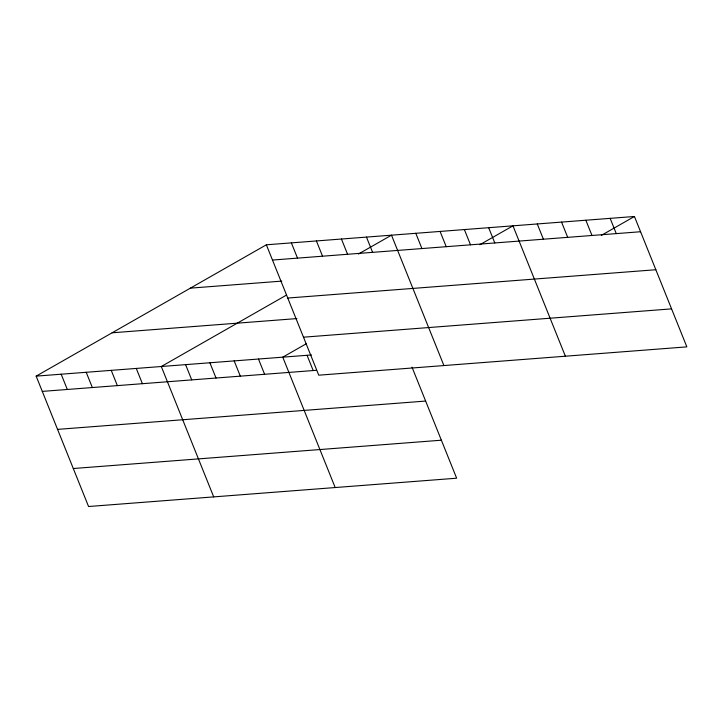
<?xml version="1.0" encoding="UTF-8"?>
<svg xmlns="http://www.w3.org/2000/svg" width="723" height="723" viewBox="0 0 723 723"><rect width="100%" height="100%" fill="white"/><g stroke="black" fill="none" stroke-linecap="round" stroke-linejoin="round"><path stroke-width="1.08" d="M412.02 367.185L456.647 478.201L88.568 506.516L36.15 376.132L266.353 244.799L634.442 216.484L686.85 346.868L318.762 375.183L266.353 244.799M286.543 295.047L161.301 366.507L213.71 496.891M358.382 254.062L391.495 235.174L443.913 365.558M306.145 343.832L282.765 357.162L335.183 487.546M479.855 244.717L512.969 225.829L565.377 356.213M601.328 235.373L634.442 216.484M272.481 260.054L640.569 231.74M190.384 288.143L281.798 281.111M287.754 298.048L655.842 269.733M112.119 332.797L296.9 318.581M303.488 337.189L671.577 308.875M36.15 376.132L311.477 354.957M42.286 391.396L316.511 370.293M57.551 429.381L425.639 401.066M73.294 468.522L441.382 440.208M610.14 218.355L616.276 233.61M585.847 220.217L591.983 235.472M561.554 222.088L567.691 237.343M537.261 223.958L543.398 239.214M488.676 227.7L494.803 242.955M464.383 229.562L470.51 244.817M440.09 231.432L446.218 246.688M415.797 233.303L421.925 248.558M366.471 237.099L372.598 252.354M341.437 239.024L347.573 254.279M316.412 240.949L322.539 256.204M291.378 242.874L297.514 258.129M307.058 355.291L313.195 370.547M258.473 359.033L264.609 374.288M234.18 360.904L240.316 376.159M209.887 362.774L216.023 378.03M185.594 364.636L191.731 379.891M136.267 368.432L142.404 383.687M111.243 370.357L117.37 385.612M86.209 372.282L92.345 387.537M61.184 374.207L67.311 389.471"/></g></svg>
